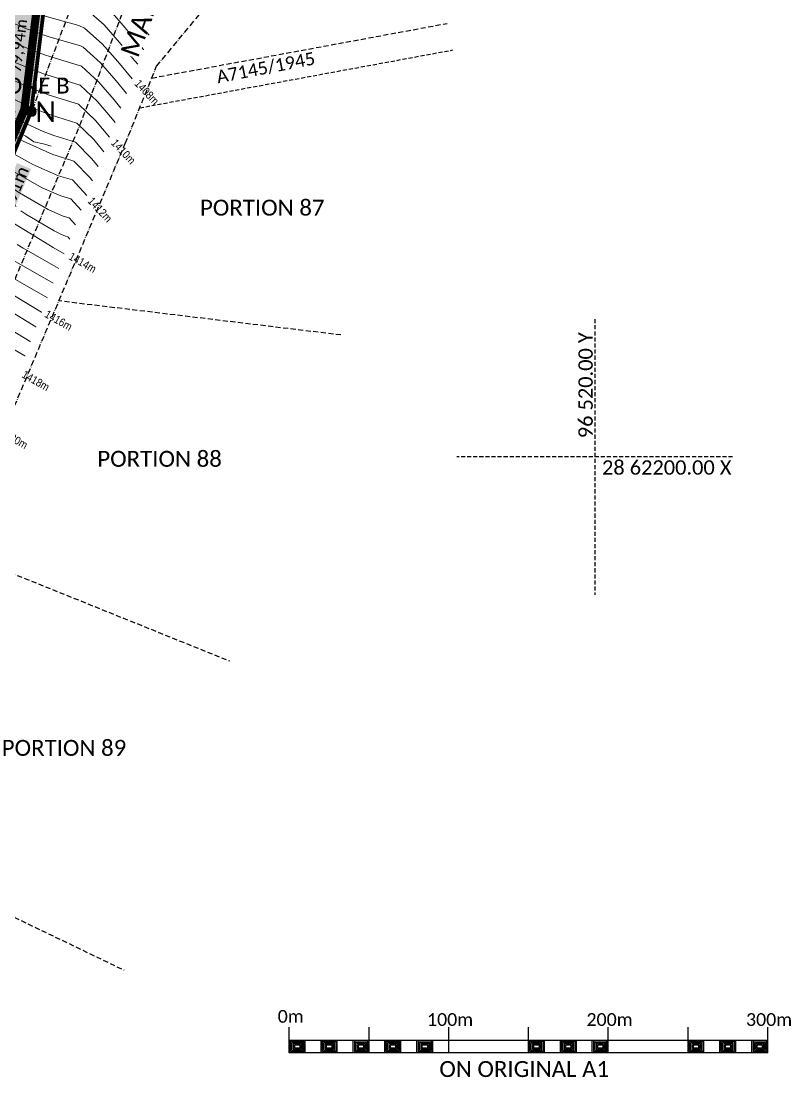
# Model space of a CAD drawing. Header units: metres. Extents: x 5688 to 19740, y -52 to 3406.
# Drawn here: x 8960 to 9442, y 1435 to 2098 of the extents above; entities that cross this region are included whole.
import ezdxf
from ezdxf.enums import TextEntityAlignment as Align

# ---------------------------------------------------------------- set-up
doc = ezdxf.new("R2010")
doc.units = ezdxf.units.M
for name, pattern in [('ACAD_ISO03W100', [30, 12, -18]), ('ACAD_ISO10W100', [18, 12, -3, 0, -3]), ('DASHED', [19.05, 12.7, -6.35]), ('HIDDEN', [9.525, 6.35, -3.175])]:
    doc.linetypes.add(name, pattern=pattern)
for name, color, linetype in [('AFSTANDE', 7, 'Continuous'), ('CENTRELINES', 7, 'Continuous'), ('Contours', 7, 'Continuous'), ('DORP', 7, 'Continuous'), ('ERFNOMMER', 7, 'Continuous'), ('GEEN TOEGANG', 7, 'Continuous'), ('GEO', 140, 'Continuous'), ('LINES', 7, 'Continuous'), ('PAD', 7, 'Continuous'), ('PWV_RESERVES', 7, 'Continuous'), ('RAAM', 7, 'Continuous'), ('SERV', 7, 'Continuous'), ('SONERING', 7, 'Continuous'), ('STRAATNAME', 7, 'Continuous')]:
    doc.layers.add(name, color=color, linetype=linetype)
doc.layers.add('Sonering - Res 2', color=7, linetype='Continuous', true_color=0xf8ec12)
doc.layers.add('Sonering - Special', color=7, linetype='Continuous', true_color=0xdbb88a)
doc.styles.add('CALIBRII', font='calibri.ttf')
doc.styles.add('MM-STANDARD', font='', dxfattribs={"height": 1})
doc.styles.add('Text_Style_1', font='calibri.ttf')
doc.styles.get('MM-STANDARD').set_extended_font_data('MM-STANDARD')
doc.dimstyles.new('$DIM_Caddie', dxfattribs={"dimtxt": 7, "dimasz": 1, "dimexe": 0, "dimexo": 0, "dimgap": 0, "dimtad": 0, "dimtoh": 1, "dimtxsty": 'Text_Style_1', "dimblk": 'OBLIQUE', "dimcen": 0, "dimse1": 1, "dimse2": 1, "dimsd1": 1, "dimsd2": 1, "dimclrd": 253, "dimclre": 253, "dimclrt": 256, "dimadec": 0, "dimazin": 0, "dimtfac": 1, "dimtmove": 0, "dimatfit": 3, "dimldrblk": 'OBLIQUE', "dimfxl": 0, "dimtfillclr": 2, "dimlwd": -3, "dimlwe": -1, "dimarcsym": 0})

# ---------------------------------------------------------------- blocks, each defined once
blk = doc.blocks.new('CONTOURS-CG')
at = {"layer": 'Contours', "color": 253, "lineweight": 9, "true_color": 0xa1a3a5}
for points, elevation in [([(32847.29, 915.68), (32855.28, 906.87), (32855.31, 906.84)], 1406.5), ([(32815.81, 923.03), (32827.02, 913.35), (32836.76, 902.29), (32846.22, 890.97), (32848.21, 888.56), (32848.22, 888.55)], 1407.5), ([(32635.83, 916.55), (32664.99, 907.23), (32679.93, 902.52), (32679.93, 902.52), (32700.84, 896.01), (32702.31, 895.58), (32705.96, 894.58), (32725.79, 889.44), (32733.39, 887.08), (32749.57, 878.15), (32754.81, 874.85), (32764.18, 869.5), (32782.74, 860.88), (32794.08, 856.55), (32810.04, 851.66), (32820.55, 841.33), (32826.94, 833.67), (32826.95, 833.66)], 1410.5), ([(32703.18, 917.01), (32721.65, 912.28), (32735.64, 908.14), (32752.11, 898.73), (32770.58, 889.92), (32789.62, 882.4), (32791.13, 881.84), (32811.96, 875.45), (32822.73, 865.36), (32832.27, 854.11), (32834.03, 851.97), (32834.04, 851.96)], 1409.5), ([(32758.46, 919.04), (32777.34, 911.17), (32788.18, 907.12), (32792.72, 905.73), (32812.29, 900.06), (32813.89, 899.24), (32824.88, 889.36), (32834.53, 878.21), (32841.12, 870.26), (32841.13, 870.25)], 1408.5), ([(32568.15, 918.03), (32587.27, 910.94), (32606.53, 904.19), (32606.85, 904.08), (32626.99, 897.76), (32632.07, 896.22), (32634.39, 895.5), (32655.28, 888.87), (32679.11, 881.26), (32687.48, 878.63), (32687.48, 878.63), (32705.76, 872.96), (32708.74, 872.15), (32729.6, 866.59), (32731.15, 866.02), (32747.52, 857.43), (32762.53, 848.1), (32776.26, 840.26), (32794.98, 832.03), (32797.02, 831.27), (32808.11, 827.87), (32818.31, 817.25), (32819.85, 815.37), (32819.86, 815.37)], 1411.5), ([(32774.86, 796.56), (32777.96, 794.61), (32795.83, 784.1), (32800.4, 781.79), (32802.92, 780.71), (32804.26, 780.29), (32805.68, 778.78)], 1413.5), ([(32770.24, 821.35), (32788.25, 811.07), (32788.33, 811.03), (32799.97, 805.99), (32806.18, 804.08), (32812.77, 797.08)], 1412.5), ([(32738.46, 772.47), (32791.5, 742.19)], 1415.5), ([(32772.6, 775.48), (32776.3, 773.21), (32798.59, 760.49)], 1414.5), ([(32769.63, 732.85), (32784.36, 723.93), (32784.41, 723.9)], 1416.5), ([(32767.31, 711.67), (32777.27, 705.63), (32777.32, 705.6)], 1417.5), ([(32813.12, 936.05), (32816.76, 934.94), (32816.78, 934.93), (32828.08, 925.34), (32837.86, 914.31), (32847.36, 903.03), (32851.75, 897.71), (32851.76, 897.69)], 1407), ([(32727.24, 921.46), (32736.76, 918.67), (32746.07, 913.35), (32764.52, 904.47), (32783.48, 896.77), (32789.66, 894.48), (32793.76, 893.22), (32812.8, 887.42), (32812.93, 887.35), (32823.81, 877.36), (32833.4, 866.16), (32837.57, 861.11), (32837.58, 861.11)], 1409), ([(32768.97, 926.77), (32771.68, 925.47), (32786.71, 919.76), (32791.68, 918.24), (32811.13, 912.78), (32814.85, 911.14), (32825.95, 901.36), (32835.65, 890.25), (32844.66, 879.41), (32844.67, 879.4)], 1408), ([(32710.65, 904.23), (32723.66, 900.88), (32734.52, 897.61), (32750.57, 888.47), (32750.95, 888.22), (32758.14, 884.12), (32776.66, 875.39), (32792.6, 869.2), (32811, 863.56), (32821.64, 853.35), (32830.49, 842.82), (32830.49, 842.81)], 1410), ([(32654.56, 899.83), (32672.05, 894.25), (32683.7, 890.57), (32683.7, 890.57), (32704.03, 884.27), (32707.35, 883.36), (32727.99, 877.96), (32732.27, 876.55), (32748.55, 867.8), (32758.67, 861.48), (32770.22, 854.88), (32788.85, 846.43), (32795.55, 843.91), (32809.07, 839.77), (32819.44, 829.29), (32823.4, 824.52), (32823.4, 824.52)], 1411), ([(32622.48, 888.29), (32624.85, 887.53), (32640.8, 882.7), (32644.12, 881.66), (32686.17, 868.28), (32691.25, 866.68), (32691.25, 866.68), (32707.48, 861.65), (32730.02, 855.49), (32746.48, 847.05), (32762.22, 837.36), (32766.38, 834.73), (32782.29, 825.65), (32798.5, 818.63), (32807.15, 815.98), (32816.31, 806.22)], 1412), ([(32583.66, 880.12), (32585.18, 879.5), (32600.51, 873.63), (32620.59, 867.11), (32640.77, 860.94), (32658.25, 855.65), (32663.58, 853.99), (32698.8, 842.8), (32698.8, 842.8), (32710.93, 839.04), (32727.78, 834.43), (32744.37, 826.24), (32760.2, 816.71), (32774.1, 807.98), (32792.04, 797.58), (32794.37, 796.41), (32801.44, 793.35), (32805.22, 792.19), (32809.22, 787.93)], 1413), ([(32555.24, 869), (32555.57, 868.91), (32574.35, 861.98), (32583.7, 858.15), (32596.28, 853.33), (32616.33, 846.71), (32636.5, 840.49), (32656.7, 834.35), (32675.71, 828.6), (32683.03, 826.32), (32706.35, 818.91), (32706.35, 818.91), (32714.38, 816.42), (32725.53, 813.37), (32742.21, 805.33), (32758.17, 796.03), (32774.02, 786.53), (32789.8, 776.9), (32795.22, 773.58), (32802.13, 769.63)], 1414), ([(32510.78, 855.78), (32524.95, 852.73), (32535.71, 850.67), (32540.94, 849.59), (32560.24, 845.21), (32578.96, 838.14), (32582.22, 836.8), (32592.05, 833.03), (32612.07, 826.32), (32632.24, 820.07), (32652.42, 813.89), (32693.17, 801.55), (32702.49, 798.65), (32713.9, 795.02), (32713.9, 795.02), (32717.83, 793.8), (32723.28, 792.31), (32739.6, 783.62), (32755.41, 774.05), (32757.38, 772.84), (32795.04, 751.34)], 1415), ([(32455.83, 847.54), (32462.84, 846.69), (32470.56, 845.32), (32488.95, 839.36), (32491.15, 838.54), (32503.43, 834.5), (32523.35, 830.08), (32543.39, 826.23), (32544.08, 826.1), (32551, 824.67), (32564.91, 821.51), (32587.83, 812.74), (32607.83, 805.97), (32627.98, 799.67), (32648.15, 793.46), (32713.86, 773.49), (32718.82, 771.95), (32721.04, 771.25), (32738.05, 762.74), (32754.47, 753.18), (32770.79, 743.44), (32787.9, 733.08), (32787.95, 733.05)], 1416), ([(32386.69, 829.64), (32394.49, 829.29), (32401.97, 828.65), (32423.67, 826.59), (32439.43, 824.89), (32460.92, 822.4), (32477.3, 820.06), (32501.86, 811.98), (32521.76, 807.46), (32541.79, 803.55), (32552.44, 801.52), (32561.06, 799.74), (32569.57, 797.81), (32583.6, 792.44), (32603.66, 785.84), (32623.83, 779.63), (32660.74, 768.42), (32663.77, 767.47), (32718.79, 750.19), (32735.77, 741.61), (32752.17, 732.03), (32768.47, 722.26), (32780.81, 714.78), (32780.86, 714.75)], 1417)]:
    blk.add_lwpolyline(points, dxfattribs=dict(at, elevation=elevation))
at = {"layer": 'Contours', "color": 253, "true_color": 0xa1a3a5, "style": 'MM-STANDARD', "width": 0.9}
for s, rotation, p in [('1408m', 313.21704, (32853.88, 871.05, 1405.84)), ('1410m', 313.21704, (32839.21, 833.8, 1413.78)), ('1412m', 313.21704, (32824.54, 797.41, 1413.78)), ('1414m', 330.27667, (32813.6, 764.19, 1413.78)), ('1416m', 330.27667, (32798.51, 728.01, 1414.87)), ('1418m', 330.27667, (32784.24, 690.15, 1416.32)), ('1420m', 330.27667, (32770.61, 653.83, 1419.58))]:
    blk.add_text(s, height=5, rotation=rotation, dxfattribs=at).set_placement(p, align=Align.MIDDLE)
blk = doc.blocks.new('*D149')
at = {"layer": 'Defpoints', "color": 0, "linetype": 'Continuous', "ltscale": 0.1, "transparency": 16777216}
for p in [(8966.19, 2041.15), (8922.33, 1937.11), (8931.44, 1933.27)]:
    blk.add_point(p, dxfattribs=at)
at = {"color": 251, "linetype": 'Continuous', "ltscale": 0.1, "true_color": 0x4e4f50, "transparency": 16777216, "insert": (8953.37, 1985.3), "char_height": 8, "attachment_point": 5, "rotation": 67.14464, "style": 'Text_Style_1', "bg_fill": 1, "box_fill_scale": 1.1, "bg_fill_color": 7, "bg_fill_true_color": 16777215, "bg_fill_transparency": 0}
blk.add_mtext('112,91m', dxfattribs=at)
blk = doc.blocks.new('_Oblique')
at = {"color": 0, "linetype": 'ByBlock', "lineweight": -2}
blk.add_line((-0.5, -0.5), (0.5, 0.5), dxfattribs=at)
blk = doc.blocks.new('GEOTECH')
at = {"layer": 'GEO', "linetype": 'Continuous', "lineweight": 15, "ltscale": 0.1}
blk.add_lwpolyline([(8978.72, 2019.39), (8973.91, 2020.76), (8967.7, 2022.11), (8962.7, 2025.6), (8953.49, 2030.64), (8949.12, 2033.37), (8945.08, 2036.44), (8941.64, 2039.89), (8938.64, 2043.45), (8935.86, 2047.35), (8933.5, 2051.31), (8931.59, 2055.4), (8930.23, 2059.79), (8929.51, 2064.1), (8929.42, 2068.51), (8930.03, 2072.87), (8931.36, 2077.14), (8933.33, 2081.15), (8937.73, 2088.42), (8940.66, 2092.92), (8943.47, 2096.89), (8946.63, 2100.46)], dxfattribs=at)
at = {"layer": 'GEO', "linetype": 'Continuous', "style": 'CALIBRII'}
blk.add_text('ZONE B', height=10, dxfattribs=at).set_placement((8966.58, 2057.4), align=Align.MIDDLE_CENTER)
blk = doc.blocks.new('SCALEBAR')
at = {"layer": 'RAAM', "linetype": 'Continuous'}
for p, q in [((8684.5, 769.4), (8684.5, 809.4)), ((8809.5, 769.4), (8809.5, 809.4)), ((8934.5, 769.4), (8934.5, 809.4)), ((9059.5, 769.4), (9059.5, 809.4)), ((9184.5, 769.4), (9184.5, 809.4)), ((9309.5, 769.4), (9309.5, 809.4)), ((9434.5, 769.4), (9434.5, 809.4)), ((8684.5, 789.4), (9434.5, 789.4)), ((8686.5, 787.4), (8707.5, 787.4)), ((8686.5, 771.4), (8686.5, 787.4)), ((8688.5, 785.4), (8705.5, 785.4)), ((8688.5, 773.4), (8688.5, 785.4)), ((8703.5, 783.4), (8690.5, 783.4)), ((8690.5, 783.4), (8690.5, 775.4)), ((8701.5, 781.4), (8692.5, 781.4)), ((8692.5, 781.4), (8692.5, 777.4)), ((8701.5, 777.4), (8701.5, 781.4)), ((8703.5, 775.4), (8703.5, 783.4)), ((8705.5, 773.4), (8705.5, 785.4)), ((8707.5, 787.4), (8707.5, 771.4)), ((8709.5, 769.4), (8709.5, 789.4)), ((8734.5, 769.4), (8734.5, 789.4)), ((8736.5, 787.4), (8757.5, 787.4)), ((8736.5, 771.4), (8736.5, 787.4)), ((8738.5, 785.4), (8755.5, 785.4)), ((8738.5, 773.4), (8738.5, 785.4)), ((8740.5, 783.4), (8740.5, 775.4)), ((8753.5, 783.4), (8740.5, 783.4)), ((8751.5, 781.4), (8742.5, 781.4)), ((8742.5, 781.4), (8742.5, 777.4)), ((8751.5, 777.4), (8751.5, 781.4)), ((8753.5, 775.4), (8753.5, 783.4)), ((8755.5, 773.4), (8755.5, 785.4)), ((8757.5, 787.4), (8757.5, 771.4)), ((8759.5, 769.4), (8759.5, 789.4)), ((8784.5, 769.4), (8784.5, 789.4)), ((8807.5, 787.4), (8786.5, 787.4)), ((8786.5, 787.4), (8786.5, 771.4)), ((8788.5, 785.4), (8805.5, 785.4)), ((8788.5, 773.4), (8788.5, 785.4)), ((8790.5, 783.4), (8790.5, 775.4)), ((8803.5, 783.4), (8790.5, 783.4)), ((8801.5, 781.4), (8792.5, 781.4)), ((8792.5, 781.4), (8792.5, 777.4)), ((8801.5, 777.4), (8801.5, 781.4)), ((8803.5, 775.4), (8803.5, 783.4)), ((8805.5, 773.4), (8805.5, 785.4)), ((8807.5, 771.4), (8807.5, 787.4)), ((8834.5, 769.4), (8834.5, 789.4)), ((8836.5, 787.4), (8857.5, 787.4)), ((8836.5, 771.4), (8836.5, 787.4)), ((8838.5, 785.4), (8855.5, 785.4)), ((8838.5, 773.4), (8838.5, 785.4)), ((8853.5, 783.4), (8840.5, 783.4)), ((8840.5, 783.4), (8840.5, 775.4)), ((8851.5, 781.4), (8842.5, 781.4)), ((8842.5, 781.4), (8842.5, 777.4)), ((8851.5, 777.4), (8851.5, 781.4)), ((8853.5, 775.4), (8853.5, 783.4)), ((8855.5, 773.4), (8855.5, 785.4)), ((8857.5, 787.4), (8857.5, 771.4)), ((8859.5, 769.4), (8859.5, 789.4)), ((8884.5, 769.4), (8884.5, 789.4)), ((8907.5, 787.4), (8886.5, 787.4)), ((8886.5, 787.4), (8886.5, 771.4)), ((8888.5, 785.4), (8905.5, 785.4)), ((8888.5, 773.4), (8888.5, 785.4)), ((8903.5, 783.4), (8890.5, 783.4)), ((8890.5, 783.4), (8890.5, 775.4)), ((8901.5, 781.4), (8892.5, 781.4)), ((8892.5, 781.4), (8892.5, 777.4)), ((8901.5, 777.4), (8901.5, 781.4)), ((8903.5, 775.4), (8903.5, 783.4)), ((8905.5, 773.4), (8905.5, 785.4)), ((8907.5, 771.4), (8907.5, 787.4)), ((8909.5, 769.4), (8909.5, 789.4)), ((9061.5, 787.4), (9082.5, 787.4)), ((9061.5, 771.4), (9061.5, 787.4)), ((9063.5, 785.4), (9080.5, 785.4)), ((9063.5, 773.4), (9063.5, 785.4)), ((9078.5, 783.4), (9065.5, 783.4)), ((9065.5, 783.4), (9065.5, 775.4)), ((9076.5, 781.4), (9067.5, 781.4)), ((9067.5, 781.4), (9067.5, 777.4)), ((9076.5, 777.4), (9076.5, 781.4)), ((9078.5, 775.4), (9078.5, 783.4)), ((9080.5, 773.4), (9080.5, 785.4)), ((9082.5, 787.4), (9082.5, 771.4)), ((9084.5, 769.4), (9084.5, 789.4)), ((9109.5, 769.4), (9109.5, 789.4)), ((9111.5, 787.4), (9132.5, 787.4)), ((9111.5, 771.4), (9111.5, 787.4)), ((9113.5, 785.4), (9130.5, 785.4)), ((9113.5, 773.4), (9113.5, 785.4)), ((9115.5, 783.4), (9115.5, 775.4)), ((9128.5, 783.4), (9115.5, 783.4)), ((9126.5, 781.4), (9117.5, 781.4)), ((9117.5, 781.4), (9117.5, 777.4)), ((9126.5, 777.4), (9126.5, 781.4)), ((9128.5, 775.4), (9128.5, 783.4)), ((9130.5, 773.4), (9130.5, 785.4)), ((9132.5, 787.4), (9132.5, 771.4)), ((9134.5, 769.4), (9134.5, 789.4)), ((9159.5, 769.4), (9159.5, 789.4)), ((9182.5, 787.4), (9161.5, 787.4)), ((9161.5, 787.4), (9161.5, 771.4)), ((9163.5, 785.4), (9180.5, 785.4)), ((9163.5, 773.4), (9163.5, 785.4)), ((9165.5, 783.4), (9165.5, 775.4)), ((9178.5, 783.4), (9165.5, 783.4)), ((9176.5, 781.4), (9167.5, 781.4)), ((9167.5, 781.4), (9167.5, 777.4)), ((9176.5, 777.4), (9176.5, 781.4)), ((9178.5, 775.4), (9178.5, 783.4)), ((9180.5, 773.4), (9180.5, 785.4)), ((9182.5, 771.4), (9182.5, 787.4)), ((9311.5, 787.4), (9332.5, 787.4)), ((9311.5, 771.4), (9311.5, 787.4)), ((9313.5, 785.4), (9330.5, 785.4)), ((9313.5, 773.4), (9313.5, 785.4)), ((9328.5, 783.4), (9315.5, 783.4)), ((9315.5, 783.4), (9315.5, 775.4)), ((9326.5, 781.4), (9317.5, 781.4)), ((9317.5, 781.4), (9317.5, 777.4)), ((9326.5, 777.4), (9326.5, 781.4)), ((9328.5, 775.4), (9328.5, 783.4)), ((9330.5, 773.4), (9330.5, 785.4)), ((9332.5, 787.4), (9332.5, 771.4)), ((9334.5, 769.4), (9334.5, 789.4)), ((9359.5, 769.4), (9359.5, 789.4)), ((9361.5, 787.4), (9382.5, 787.4)), ((9361.5, 771.4), (9361.5, 787.4)), ((9363.5, 785.4), (9380.5, 785.4)), ((9363.5, 773.4), (9363.5, 785.4)), ((9365.5, 783.4), (9365.5, 775.4)), ((9378.5, 783.4), (9365.5, 783.4)), ((9376.5, 781.4), (9367.5, 781.4)), ((9367.5, 781.4), (9367.5, 777.4)), ((9376.5, 777.4), (9376.5, 781.4)), ((9378.5, 775.4), (9378.5, 783.4)), ((9380.5, 773.4), (9380.5, 785.4)), ((9382.5, 787.4), (9382.5, 771.4)), ((9384.5, 769.4), (9384.5, 789.4)), ((9409.5, 769.4), (9409.5, 789.4)), ((9432.5, 787.4), (9411.5, 787.4)), ((9411.5, 787.4), (9411.5, 771.4)), ((9413.5, 785.4), (9430.5, 785.4)), ((9413.5, 773.4), (9413.5, 785.4)), ((9415.5, 783.4), (9415.5, 775.4)), ((9428.5, 783.4), (9415.5, 783.4)), ((9426.5, 781.4), (9417.5, 781.4)), ((9417.5, 781.4), (9417.5, 777.4)), ((9426.5, 777.4), (9426.5, 781.4)), ((9428.5, 775.4), (9428.5, 783.4)), ((9430.5, 773.4), (9430.5, 785.4)), ((9432.5, 771.4), (9432.5, 787.4)), ((9434.5, 769.4), (8684.5, 769.4)), ((8707.5, 771.4), (8686.5, 771.4)), ((8688.5, 773.4), (8705.5, 773.4)), ((8690.5, 775.4), (8703.5, 775.4)), ((8692.5, 777.4), (8701.5, 777.4)), ((8757.5, 771.4), (8736.5, 771.4)), ((8738.5, 773.4), (8755.5, 773.4)), ((8740.5, 775.4), (8753.5, 775.4)), ((8742.5, 777.4), (8751.5, 777.4)), ((8786.5, 771.4), (8807.5, 771.4)), ((8788.5, 773.4), (8805.5, 773.4)), ((8790.5, 775.4), (8803.5, 775.4)), ((8792.5, 777.4), (8801.5, 777.4)), ((8857.5, 771.4), (8836.5, 771.4)), ((8838.5, 773.4), (8855.5, 773.4)), ((8840.5, 775.4), (8853.5, 775.4)), ((8842.5, 777.4), (8851.5, 777.4)), ((8886.5, 771.4), (8907.5, 771.4)), ((8888.5, 773.4), (8905.5, 773.4)), ((8890.5, 775.4), (8903.5, 775.4)), ((8892.5, 777.4), (8901.5, 777.4)), ((9082.5, 771.4), (9061.5, 771.4)), ((9063.5, 773.4), (9080.5, 773.4)), ((9065.5, 775.4), (9078.5, 775.4)), ((9067.5, 777.4), (9076.5, 777.4)), ((9132.5, 771.4), (9111.5, 771.4)), ((9113.5, 773.4), (9130.5, 773.4)), ((9115.5, 775.4), (9128.5, 775.4)), ((9117.5, 777.4), (9126.5, 777.4)), ((9161.5, 771.4), (9182.5, 771.4)), ((9163.5, 773.4), (9180.5, 773.4)), ((9165.5, 775.4), (9178.5, 775.4)), ((9167.5, 777.4), (9176.5, 777.4)), ((9332.5, 771.4), (9311.5, 771.4)), ((9313.5, 773.4), (9330.5, 773.4)), ((9315.5, 775.4), (9328.5, 775.4)), ((9317.5, 777.4), (9326.5, 777.4)), ((9382.5, 771.4), (9361.5, 771.4)), ((9363.5, 773.4), (9380.5, 773.4)), ((9365.5, 775.4), (9378.5, 775.4)), ((9367.5, 777.4), (9376.5, 777.4)), ((9411.5, 771.4), (9432.5, 771.4)), ((9413.5, 773.4), (9430.5, 773.4)), ((9415.5, 775.4), (9428.5, 775.4)), ((9417.5, 777.4), (9426.5, 777.4))]:
    blk.add_line(p, q, dxfattribs=at)
at = {"layer": 'ERFNOMMER', "linetype": 'Continuous', "style": 'CALIBRII'}
blk.add_text('ON ORIGINAL A1', height=25, rotation=360, dxfattribs=at).set_placement((8919.7, 731.4))
at = {"layer": 'RAAM', "linetype": 'Continuous', "style": 'CALIBRII'}
for s, p in [('0m', (8686.7, 826.5)), ('100m', (8936.5, 821.5)), ('200m', (9186.5, 821.5)), ('300m', (9436.5, 821.5))]:
    blk.add_text(s, height=20, dxfattribs=at).set_placement(p, align=Align.MIDDLE_CENTER)
blk = doc.blocks.new('*D186')
at = {"layer": 'Defpoints', "color": 0, "linetype": 'Continuous', "ltscale": 0.1, "transparency": 16777216}
for p in [(8976, 2120.49), (8953.92, 2042.67), (8966.19, 2041.15)]:
    blk.add_point(p, dxfattribs=at)
at = {"layer": 'AFSTANDE', "color": 251, "linetype": 'Continuous', "ltscale": 0.1, "true_color": 0x4e4f50, "transparency": 16777216, "insert": (8958.82, 2082.34), "char_height": 7, "attachment_point": 5, "rotation": 82.94957, "style": 'Text_Style_1'}
blk.add_mtext('79,94m', dxfattribs=at)
blk = doc.blocks.new('*D188')
at = {"layer": 'Defpoints', "color": 0, "linetype": 'Continuous', "ltscale": 0.1, "transparency": 16777216}
for p in [(8955.3, 2045.74), (8966.19, 2041.15), (8952.79, 2009.36)]:
    blk.add_point(p, dxfattribs=at)
at = {"layer": 'AFSTANDE', "color": 251, "linetype": 'Continuous', "ltscale": 0.1, "true_color": 0x4e4f50, "transparency": 16777216, "insert": (8948.6, 2029.86), "char_height": 7, "attachment_point": 5, "rotation": 67.14464, "style": 'Text_Style_1'}
blk.add_mtext('34,5m', dxfattribs=at)

msp = doc.modelspace()

# ---------------------------------------------------------------- hatches: boundary and pattern name
at = {"linetype": 'Continuous', "lineweight": 9, "true_color": 0xffffff}
h = msp.add_hatch(color=7, dxfattribs=at)
h.dxf.hatch_style = 1
edge = h.paths.add_edge_path()
edge.add_arc((8966.187, 2041.155), 3.133, 0, 180)
edge.add_arc((8966.187, 2041.155), 3.133, 180, 360)
at = {"layer": 'SONERING', "linetype": 'Continuous', "ltscale": 0.1, "true_color": 0xffffff}
h = msp.add_hatch(color=7, dxfattribs=at)
h.dxf.hatch_style = 1
h.paths.add_polyline_path([(8871.773, 2174.291), (8870.358, 2170.549), (8962.539, 2135.688), (8969.334, 2119.562), (8959.846, 2042.848), (8914.975, 1936.392), (8919.503, 1936.836), (8963.748, 2041.806), (8973.435, 2120.131), (8965.559, 2138.823)])
at = {"layer": 'Sonering - Special', "linetype": 'Continuous', "lineweight": 35, "ltscale": 0.08}
h = msp.add_hatch(color=256, dxfattribs=at)
h.dxf.hatch_style = 1
h.paths.add_polyline_path([(8828.937, 2193.163), (8802.73, 2182.893), (8753.83, 2084.748), (8952.786, 2009.361), (8966.187, 2041.155), (8975.998, 2120.487), (8967.36, 2140.814)])

# ---------------------------------------------------------------- linework, layer by layer
at = {"linetype": 'Continuous', "lineweight": 100, "ltscale": 0.1}
msp.add_lwpolyline([(8966.187, 2041.155), (8975.998, 2120.487), (8967.446, 2140.782), (8976.29, 2164.165), (8996.487, 2174.665), (9031.535, 2221.425), (9059.81, 2316.848), (9089.624, 2451.353), (9109.998, 2587.669), (9119.878, 2705.308), (9107.958, 2759.84), (9107.242, 2767.141), (8882.291, 2743.449), (7191.925, 2565.303), (7363.739, 1884.614), (7754.762, 1822.518), (8922.333, 1937.114)], close=True, dxfattribs=at)
at = {"color": 7, "linetype": 'Continuous', "lineweight": 9}
msp.add_circle((8966.187, 2041.155), 3.133, dxfattribs=at)
at = {"layer": 'AFSTANDE', "color": 30, "linetype": 'DASHED', "ltscale": 0.2, "true_color": 0xf8991e}
for p, q in [((9319.449, 1910.903), (9319.449, 1738.103)), ((9405.849, 1824.503), (9233.049, 1824.503))]:
    msp.add_line(p, q, dxfattribs=at)
at = {"layer": 'CENTRELINES', "color": 251, "linetype": 'ACAD_ISO10W100', "ltscale": 0.3, "true_color": 0x636466, "flags": 128}
msp.add_lwpolyline([(9121.389, 3162.307), (9125.192, 3142.126), (9135.868, 3062.78), (9146.056, 2963.58), (9154.981, 2749.281), (9141.158, 2584.353), (9120.496, 2445.944), (9090.231, 2309.29), (9050.461, 2174.989), (8997.135, 2033.909), (8860.86, 1710.44), (8827.957, 1651.575), (8765.999, 1485.201), (8558.037, 991.86), (8518.188, 900.211), (8480.225, 787.693), (8455.144, 690.894), (8436.634, 592.555), (8424.683, 492.98), (8420.386, 425.866), (8419.951, 399.383)], dxfattribs=at)
at = {"layer": 'GEEN TOEGANG', "color": 18, "linetype": 'ACAD_ISO03W100', "lineweight": 30, "ltscale": 0.2, "true_color": 0x000000, "const_width": 4, "flags": 128}
msp.add_lwpolyline([(8917.239, 1936.614), (8961.797, 2042.327), (8971.385, 2119.847), (8964.049, 2137.255), (8871.065, 2172.42)], dxfattribs=at)
at = {"layer": 'GEEN TOEGANG', "linetype": 'Continuous', "lineweight": 30, "ltscale": 0.08}
msp.add_lwpolyline([(8914.975, 1936.392), (8959.846, 2042.848), (8969.334, 2119.562), (8962.539, 2135.688), (8870.358, 2170.549), (8871.773, 2174.291), (8965.559, 2138.823), (8973.435, 2120.131), (8963.748, 2041.806), (8919.503, 1936.836)], dxfattribs=at)
at = {"layer": 'LINES', "color": 251, "linetype": 'HIDDEN', "ltscale": 0.5, "true_color": 0x636466}
for p, q in [((9041.742, 2062.137), (9227.031, 2096.389)), ((9160.327, 1901.002), (8983.485, 1922.349)), ((8917.65, 1766.281), (9090.546, 1696.606)), ((8856.804, 1583.364), (9024.366, 1502.756))]:
    msp.add_line(p, q, dxfattribs=at)
at = {"layer": 'PAD', "linetype": 'Continuous'}
msp.add_lwpolyline([(9031.535, 2221.425), (8996.487, 2174.665), (8976.29, 2164.165), (8967.412, 2140.691), (8975.998, 2120.487), (8966.187, 2041.155)], dxfattribs=at)
at = {"layer": 'PWV_RESERVES', "color": 251, "linetype": 'ACAD_ISO10W100', "ltscale": 0.3, "true_color": 0x636466}
for points in [[(8582.205, 970.711), (8802.286, 1492.513), (8839.425, 1541.977), (8860.704, 1592.653), (8870.195, 1653.781), (9025.139, 2021.094), (9044.737, 2069.541), (9074.363, 2105.206), (9079.566, 2119.655), (9079.444, 2164.965), (9119.868, 2301.318), (9150.652, 2440.042), (9171.596, 2580.579), (9182.711, 2722.377), (9199.229, 2768.694), (9197.492, 2786.084), (9184.342, 2844.156), (9177.017, 2986.158), (9159.762, 3127.191), (9152.559, 3167.142)], [(9090.677, 3156.173), (9094.323, 3136.802), (9104.81, 3058.76), (9114.833, 2960.998), (9120.539, 2823.427), (9106.331, 2776.45), (9107.958, 2759.84), (9119.878, 2705.308), (9109.998, 2587.669), (9089.624, 2451.353), (9059.81, 2316.848), (9020.657, 2184.715), (8967.923, 2045.274), (8832.497, 1723.978), (8766.676, 1606.269), (8744.897, 1554.703), (8735.417, 1493.585), (8528.941, 1004.011)]]:
    msp.add_lwpolyline(points, dxfattribs=at)
at = {"layer": 'SERV', "color": 251, "linetype": 'DASHED', "ltscale": 0.2, "true_color": 0x636466}
msp.add_line((9034.177, 2043.435), (9230.492, 2079.729), dxfattribs=at)

# ---------------------------------------------------------------- block references
at = {"layer": 'Contours', "color": 215, "linetype": 'Continuous', "true_color": 0xa953a0}
msp.add_blockref('CONTOURS-CG', (-23815.222, 1182.208), dxfattribs=at)
at = {"layer": 'Sonering - Res 2', "color": 251, "linetype": 'Continuous', "true_color": 0x636466, "xscale": 0.4000000000000001, "yscale": 0.4000000000000001, "zscale": 0.4000000000000001}
msp.add_blockref('SCALEBAR', (5654.149, 1143.154), dxfattribs=at)

# ---------------------------------------------------------------- texts
at = {"layer": 'AFSTANDE', "color": 30, "linetype": 'Continuous', "true_color": 0xf8991e, "style": 'CALIBRII'}
msp.add_text('96 520.00 Y', height=9, rotation=90, dxfattribs=at).set_placement((9313.709, 1869.512), align=Align.MIDDLE_CENTER)
msp.add_text('28 62200.00 X', height=9, dxfattribs=at).set_placement((9364.604, 1817.924), align=Align.MIDDLE_CENTER)
at = {"layer": 'DORP', "linetype": 'Continuous', "style": 'CALIBRII'}
msp.add_text('N', height=13, rotation=360, dxfattribs=at).set_placement((8975.236, 2041.004), align=Align.MIDDLE_CENTER)
at = {"layer": 'ERFNOMMER', "color": 251, "linetype": 'Continuous', "true_color": 0x636466, "style": 'CALIBRII'}
for s, p in [('PORTION 87', (9111.005, 1980.854)), ('PORTION 88', (9046.635, 1823.353)), ('PORTION 89', (8986.707, 1642.11))]:
    msp.add_text(s, height=10, dxfattribs=at).set_placement(p, align=Align.MIDDLE_CENTER)
at = {"layer": 'SERV', "color": 251, "linetype": 'Continuous', "true_color": 0x636466, "style": 'CALIBRII'}
msp.add_text('A7145/1945', height=8, rotation=11, dxfattribs=at).set_placement((9113.179, 2068.731), align=Align.MIDDLE_CENTER)

# ---------------------------------------------------------------- dimensions: what is measured, and where the dimension line sits
at = {"color": 1, "linetype": 'Continuous', "ltscale": 0.1}
dim = msp.add_aligned_dim(p1=(8966.187, 2041.155), p2=(8922.333, 1937.114), distance=9.884, dimstyle='$DIM_Caddie', override={"dimtxt": 8, "dimdsep": 44, "dimpost": '<>m', "dimclrt": 251, "dimtfill": 2, "dimtfillclr": 7}, dxfattribs=at)
dim.commit()
dim.dimension.update_dxf_attribs({"geometry": '*D149', "text_midpoint": (8953.368, 1985.295)})
at = {"layer": 'AFSTANDE', "color": 5, "linetype": 'Continuous', "ltscale": 0.1}
dim = msp.add_aligned_dim(p1=(8975.998, 2120.487), p2=(8966.187, 2041.155), distance=-12.363, dimstyle='$DIM_Caddie', override={"dimdsep": 44, "dimpost": '<>m'}, dxfattribs=at)
dim.commit()
dim.dimension.update_dxf_attribs({"geometry": '*D186', "text_midpoint": (8958.822, 2082.338)})
dim = msp.add_linear_dim(base=(8955.298, 2045.744), p1=(8952.786, 2009.361), p2=(8966.187, 2041.155), angle=67.144636, dimstyle='$DIM_Caddie', override={"dimpost": '<>m'}, dxfattribs=at)
dim.commit()
dim.dimension.update_dxf_attribs({"geometry": '*D188', "text_midpoint": (8948.604, 2029.862), "dimtype": 161})

# ---------------------------------------------------------------- next in the draw order: texts
at = {"layer": 'STRAATNAME', "color": 251, "linetype": 'Continuous', "true_color": 0x636466, "insert": (9033.15, 2074.113, -28), "char_height": 12, "attachment_point": 7, "rotation": 70, "style": 'Text_Style_1', "bg_fill": 3, "box_fill_scale": 1, "bg_fill_color": 256, "bg_fill_transparency": 0}
msp.add_mtext('MAIN ROAD M26', dxfattribs=at)

# ---------------------------------------------------------------- next in the draw order: block references
at = {"color": 5, "linetype": 'Continuous'}
msp.add_blockref('GEOTECH', (0, 0), dxfattribs=at)

doc.saveas('drawing.dxf')
